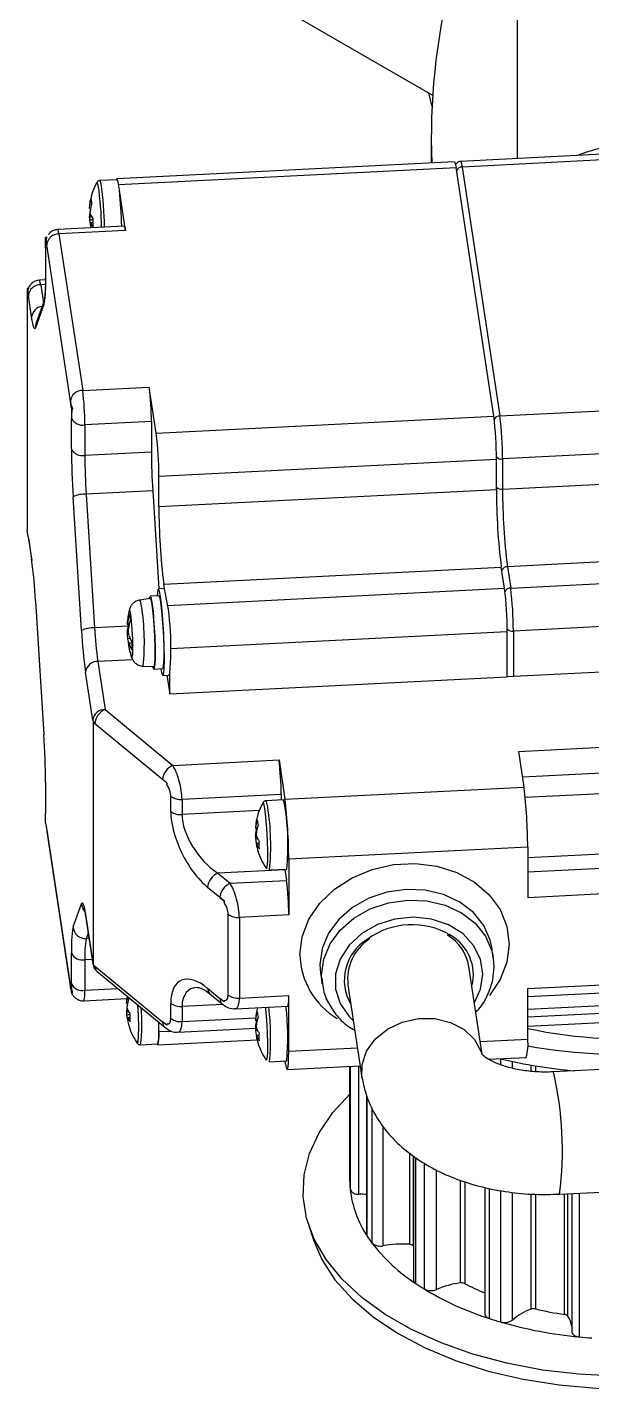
# Model space of a CAD drawing. Header units: millimetres. Extents: x 334 to 3694, y 0 to 2376.
# Drawn here: x 2492.9 to 2520.3, y 1088.5 to 1154.5 of the extents above; entities that cross this region are included whole.
import ezdxf

# ---------------------------------------------------------------- set-up
doc = ezdxf.new("R2010")
doc.units = ezdxf.units.MM
doc.header["$LTSCALE"] = 3
doc.layers.add('1_외형선', color=7, linetype='Continuous', lineweight=25)

msp = doc.modelspace()

# ---------------------------------------------------------------- linework, layer by layer
at = {"layer": '1_외형선'}
for p, q in [((2516.664, 1148.148), (2516.664, 1165.689)), ((2496.822, 1160.297), (2512.528, 1151.231)), ((2512.464, 1149.281), (2512.464, 1147.936)), ((2521.946, 1148.415), (2513.896, 1148.009)), ((2513.598, 1147.994), (2497.22, 1147.166)), ((2497.299, 1146.893), (2513.673, 1147.72)), ((2515.504, 1135.643), (2513.673, 1147.72)), ((2522.021, 1148.142), (2513.972, 1147.735)), ((2513.972, 1147.735), (2515.802, 1135.658)), ((2497.227, 1147.121), (2496.392, 1147.078)), ((2497.636, 1144.65), (2497.339, 1146.607)), ((2493.812, 1144.315), (2493.758, 1144.312)), ((2493.758, 1143.822), (2493.758, 1144.312)), ((2493.81, 1143.967), (2493.758, 1144.312)), ((2497.575, 1144.869), (2494.348, 1144.706)), ((2497.636, 1144.65), (2494.408, 1144.487)), ((2494.408, 1144.487), (2495.559, 1136.896)), ((2493.756, 1143.852), (2493.756, 1142.37)), ((2493.758, 1143.822), (2493.756, 1143.852)), ((2493.758, 1143.822), (2493.758, 1142.339)), ((2494.961, 1136.376), (2493.81, 1143.967)), ((2493.755, 1142.258), (2493.459, 1142.243)), ((2493.756, 1142.37), (2493.758, 1142.339)), ((2492.923, 1141.852), (2492.869, 1141.849)), ((2492.869, 1141.849), (2492.869, 1141.359)), ((2492.869, 1141.849), (2492.921, 1141.504)), ((2493.753, 1142.036), (2493.519, 1142.024)), ((2493.519, 1142.024), (2493.654, 1141.136)), ((2492.867, 1141.39), (2492.867, 1130.611)), ((2492.869, 1141.359), (2492.867, 1141.39)), ((2492.869, 1141.359), (2492.869, 1130.581)), ((2493.08, 1140.46), (2492.921, 1141.504)), ((2493.678, 1141.063), (2493.272, 1139.937)), ((2493.712, 1141.297), (2493.305, 1140.171)), ((2495.559, 1136.896), (2498.786, 1137.059)), ((2499.126, 1134.816), (2498.786, 1137.059)), ((2495.013, 1136.031), (2494.961, 1136.376)), ((2495.067, 1136.034), (2495.013, 1136.031)), ((2495.013, 1136.031), (2495.013, 1135.541)), ((2499.126, 1134.816), (2515.504, 1135.643)), ((2515.802, 1135.658), (2523.852, 1136.065)), ((2495.013, 1134.058), (2495.013, 1135.541)), ((2498.891, 1135.389), (2495.663, 1135.226)), ((2495.663, 1135.226), (2495.663, 1133.743)), ((2498.891, 1135.389), (2498.891, 1133.906)), ((2498.891, 1133.906), (2495.663, 1133.743)), ((2523.982, 1133.978), (2515.933, 1133.571)), ((2499.257, 1132.729), (2515.634, 1133.556)), ((2515.634, 1132.086), (2515.634, 1133.556)), ((2515.933, 1133.571), (2515.933, 1132.101)), ((2499.257, 1131.259), (2499.257, 1132.729)), ((2515.933, 1132.101), (2523.982, 1132.508)), ((2495.499, 1125.241), (2495.093, 1131.731)), ((2498.955, 1132.027), (2495.727, 1131.864)), ((2495.727, 1131.864), (2496.134, 1125.373)), ((2498.955, 1132.027), (2499.253, 1127.264)), ((2499.257, 1131.259), (2515.634, 1132.086)), ((2492.867, 1130.611), (2492.869, 1130.581)), ((2492.869, 1130.581), (2492.869, 1130.091)), ((2492.921, 1129.746), (2492.869, 1130.091)), ((2492.921, 1129.746), (2493.08, 1128.702)), ((2492.921, 1129.746), (2492.926, 1129.686)), ((2492.926, 1129.686), (2493.084, 1128.642)), ((2493.08, 1128.702), (2493.084, 1128.642)), ((2524.218, 1128.75), (2516.168, 1128.344)), ((2499.492, 1127.502), (2515.87, 1128.329)), ((2516.026, 1127.294), (2515.87, 1128.329)), ((2516.168, 1128.344), (2516.325, 1127.309)), ((2516.325, 1127.309), (2524.375, 1127.715)), ((2499.53, 1127.278), (2499.231, 1127.263)), ((2499.526, 1127.278), (2499.492, 1127.502)), ((2499.689, 1126.468), (2516.026, 1127.294)), ((2493.272, 1126.687), (2493.271, 1126.679)), ((2493.271, 1126.679), (2493.677, 1120.189)), ((2493.272, 1126.687), (2493.678, 1120.196)), ((2498.835, 1126.793), (2498.331, 1126.723)), ((2499.248, 1126.934), (2498.829, 1126.912)), ((2497.813, 1126.23), (2497.81, 1126.22)), ((2497.759, 1125.455), (2496.134, 1125.373)), ((2497.824, 1125.547), (2497.715, 1125.546)), ((2497.715, 1125.158), (2497.788, 1125.159)), ((2497.735, 1125.601), (2497.835, 1125.599)), ((2497.766, 1125.48), (2497.8, 1125.473)), ((2499.815, 1124.381), (2516.157, 1125.206)), ((2516.157, 1123.001), (2516.157, 1125.206)), ((2524.505, 1125.628), (2516.456, 1125.221)), ((2516.456, 1125.221), (2516.456, 1123.017)), ((2497.868, 1124.86), (2497.735, 1124.845)), ((2497.776, 1124.571), (2497.789, 1124.573)), ((2497.935, 1124.639), (2497.796, 1124.626)), ((2497.982, 1123.831), (2496.289, 1123.746)), ((2496.289, 1123.746), (2496.643, 1121.414)), ((2496.045, 1120.894), (2495.691, 1123.226)), ((2498.493, 1123.516), (2499.001, 1123.497)), ((2499.008, 1123.377), (2499.426, 1123.398)), ((2499.443, 1123.069), (2499.742, 1123.084)), ((2499.643, 1123.079), (2499.78, 1122.174)), ((2499.742, 1123.084), (2499.78, 1123.171)), ((2499.78, 1122.174), (2499.78, 1123.171)), ((2524.505, 1123.423), (2516.456, 1123.017)), ((2499.78, 1122.174), (2516.157, 1123.001)), ((2516.456, 1123.017), (2516.157, 1123.001)), ((2496.643, 1121.414), (2499.928, 1118.705)), ((2496.045, 1120.894), (2496.059, 1120.801)), ((2496.059, 1120.801), (2496.059, 1109.043)), ((2496.151, 1120.725), (2496.059, 1120.801)), ((2499.437, 1118.016), (2496.151, 1120.725)), ((2493.678, 1120.196), (2493.677, 1120.189)), ((2516.706, 1119.378), (2525.408, 1119.818)), ((2516.706, 1119.378), (2516.968, 1117.653)), ((2499.928, 1118.705), (2505.084, 1118.965)), ((2505.084, 1118.965), (2505.372, 1117.067)), ((2525.253, 1118.554), (2516.895, 1118.132)), ((2493.756, 1117.9), (2493.756, 1116.417)), ((2493.758, 1117.869), (2493.756, 1117.9)), ((2493.758, 1117.869), (2493.758, 1116.387)), ((2499.635, 1117.852), (2499.437, 1118.016)), ((2499.641, 1117.853), (2499.437, 1118.016)), ((2499.641, 1117.853), (2499.635, 1117.787)), ((2499.641, 1117.853), (2499.635, 1117.852)), ((2499.635, 1117.787), (2499.635, 1117.852)), ((2499.834, 1116.464), (2499.834, 1117.199)), ((2505.189, 1117.295), (2500.378, 1117.052)), ((2505.189, 1117.295), (2505.189, 1117.026)), ((2505.372, 1117.067), (2516.968, 1117.653)), ((2517.028, 1117.158), (2525.253, 1117.574)), ((2500.378, 1117.052), (2500.378, 1116.317)), ((2504.126, 1116.507), (2500.378, 1116.317)), ((2505.287, 1117.031), (2504.453, 1116.988)), ((2493.756, 1116.417), (2493.758, 1116.387)), ((2493.758, 1115.897), (2493.758, 1116.387)), ((2493.758, 1115.897), (2493.81, 1115.552)), ((2493.81, 1115.552), (2494.961, 1107.96)), ((2493.81, 1115.552), (2493.815, 1115.492)), ((2493.815, 1115.492), (2494.965, 1107.901)), ((2504.037, 1115.658), (2503.935, 1115.658)), ((2503.935, 1115.295), (2503.996, 1115.295)), ((2503.946, 1115.686), (2504.043, 1115.684)), ((2503.982, 1115.555), (2504.004, 1115.55)), ((2504.055, 1115.146), (2503.946, 1115.133)), ((2517.151, 1114.731), (2505.555, 1114.145)), ((2517.151, 1114.731), (2517.151, 1112.281)), ((2517.151, 1114.233), (2523.335, 1114.545)), ((2505.555, 1114.145), (2505.555, 1111.45)), ((2505.372, 1113.638), (2502.114, 1113.473)), ((2502.114, 1113.473), (2502.71, 1112.982)), ((2504.622, 1113.633), (2505.457, 1113.675)), ((2505.367, 1113.67), (2505.372, 1113.638)), ((2505.372, 1113.638), (2505.45, 1113.12)), ((2517.151, 1113.538), (2522.506, 1113.808)), ((2502.218, 1112.293), (2501.622, 1112.785)), ((2502.71, 1112.982), (2505.45, 1113.12)), ((2522.351, 1112.544), (2517.151, 1112.281)), ((2495.093, 1110.864), (2495.499, 1111.99)), ((2502.417, 1112.13), (2502.218, 1112.293)), ((2502.218, 1112.293), (2502.422, 1112.13)), ((2502.417, 1112.064), (2502.417, 1112.13)), ((2502.422, 1112.13), (2502.417, 1112.064)), ((2502.422, 1112.13), (2502.417, 1112.13)), ((2495.691, 1111.468), (2496.045, 1109.135)), ((2495.691, 1111.468), (2495.696, 1111.408)), ((2495.696, 1111.408), (2496.049, 1109.076)), ((2502.616, 1107.556), (2502.616, 1111.476)), ((2505.555, 1111.45), (2503.16, 1111.329)), ((2503.16, 1111.329), (2503.16, 1107.41)), ((2495.823, 1110.569), (2495.727, 1110.304)), ((2513.253, 1110.554), (2513.268, 1110.459)), ((2495.862, 1110.311), (2495.727, 1110.304)), ((2509.464, 1110.266), (2509.366, 1110.263)), ((2509.455, 1110.327), (2509.464, 1110.266)), ((2513.268, 1110.459), (2513.4, 1110.467)), ((2515.483, 1109.369), (2515.405, 1109.886)), ((2495.013, 1108.105), (2495.013, 1109.588)), ((2496.017, 1109.291), (2495.663, 1109.273)), ((2495.663, 1109.273), (2495.663, 1107.79)), ((2515.457, 1109.517), (2515.515, 1108.951)), ((2496.045, 1109.135), (2496.059, 1109.043)), ((2496.045, 1109.135), (2496.049, 1109.076)), ((2496.151, 1108.967), (2496.059, 1109.043)), ((2496.151, 1108.967), (2499.437, 1106.258)), ((2496.261, 1108.703), (2499.547, 1105.994)), ((2507.068, 1109.046), (2507.099, 1108.628)), ((2507.099, 1108.628), (2507.178, 1108.11)), ((2514.948, 1104.691), (2514.303, 1108.95)), ((2494.961, 1107.96), (2495.013, 1107.615)), ((2494.965, 1107.901), (2494.961, 1107.96)), ((2494.965, 1107.901), (2494.985, 1107.798)), ((2495.013, 1108.105), (2495.013, 1107.615)), ((2501.622, 1107.886), (2502.218, 1107.394)), ((2507.178, 1108.11), (2507.154, 1108.328)), ((2508.43, 1108.06), (2509.11, 1103.567)), ((2517.151, 1107.872), (2522.351, 1108.134)), ((2495.067, 1107.618), (2495.013, 1107.615)), ((2495.619, 1107.282), (2497.697, 1107.387)), ((2495.663, 1107.79), (2497.269, 1107.871)), ((2501.732, 1107.621), (2502.328, 1107.13)), ((2501.732, 1107.621), (2501.739, 1107.616)), ((2502.417, 1107.23), (2502.218, 1107.394)), ((2502.417, 1107.23), (2502.417, 1107.296)), ((2502.417, 1107.296), (2502.422, 1107.231)), ((2502.422, 1107.231), (2502.417, 1107.23)), ((2503.16, 1107.41), (2505.555, 1107.531)), ((2505.555, 1104.836), (2505.555, 1107.531)), ((2517.151, 1105.422), (2517.151, 1107.872)), ((2517.151, 1107.492), (2522.416, 1107.758)), ((2517.151, 1106.876), (2525.253, 1107.285)), ((2499.834, 1106.42), (2499.834, 1107.155)), ((2502.361, 1107.109), (2500.378, 1107.009)), ((2500.378, 1107.009), (2500.378, 1106.274)), ((2502.97, 1106.894), (2505.511, 1107.023)), ((2517.151, 1106.497), (2525.319, 1106.909)), ((2499.257, 1105.931), (2499.253, 1106.236)), ((2499.257, 1105.931), (2499.257, 1106.233)), ((2499.257, 1105.88), (2499.257, 1105.931)), ((2499.635, 1106.094), (2499.437, 1106.258)), ((2499.635, 1106.16), (2499.635, 1106.094)), ((2499.641, 1106.095), (2499.635, 1106.16)), ((2499.641, 1106.095), (2499.635, 1106.094)), ((2500.188, 1105.758), (2503.937, 1105.948)), ((2500.378, 1106.274), (2503.944, 1106.454)), ((2504.037, 1106.349), (2503.935, 1106.349)), ((2503.935, 1105.987), (2503.996, 1105.987)), ((2503.946, 1106.377), (2504.043, 1106.376)), ((2503.982, 1106.247), (2504.004, 1106.242)), ((2517.151, 1106.054), (2523.927, 1106.396)), ((2499.202, 1105.147), (2504.018, 1105.391)), ((2499.257, 1105.783), (2499.257, 1105.88)), ((2499.257, 1105.783), (2499.882, 1105.814)), ((2504.055, 1105.837), (2503.946, 1105.824)), ((2514.855, 1105.306), (2517.151, 1105.422)), ((2498.36, 1105.151), (2499.195, 1105.193)), ((2505.555, 1104.836), (2508.893, 1105.005)), ((2504.622, 1104.324), (2505.457, 1104.366)), ((2505.367, 1104.362), (2505.372, 1104.329)), ((2505.478, 1103.947), (2509.026, 1104.126)), ((2508.517, 1098.493), (2508.517, 1104.1)), ((2508.536, 1104.101), (2508.536, 1098.145)), ((2508.963, 1097.9), (2508.963, 1104.123)), ((2515.27, 1104.441), (2517.074, 1104.533)), ((2515.296, 1104.425), (2515.296, 1104.443)), ((2515.827, 1104.47), (2515.827, 1104.181)), ((2516.408, 1104.009), (2516.408, 1104.34)), ((2517.305, 1104.165), (2517.305, 1103.86)), ((2517.528, 1104.127), (2517.528, 1103.847)), ((2530.352, 1104.433), (2518.397, 1103.83)), ((2518.94, 1103.857), (2518.94, 1103.932)), ((2519.106, 1103.866), (2519.106, 1103.915)), ((2519.287, 1103.896), (2519.287, 1103.875)), ((2509.336, 1102.687), (2509.336, 1095.955)), ((2509.365, 1095.864), (2509.365, 1102.618)), ((2509.589, 1102.083), (2509.589, 1095.541)), ((2510.135, 1095.395), (2510.135, 1101.176)), ((2511.408, 1099.907), (2511.408, 1095.466)), ((2511.594, 1099.755), (2511.594, 1095.393)), ((2511.611, 1099.741), (2511.611, 1093.73)), ((2511.719, 1093.561), (2511.719, 1099.663)), ((2512.121, 1099.419), (2512.121, 1093.302)), ((2508.517, 1098.493), (2508.517, 1098.64)), ((2512.721, 1093.272), (2512.721, 1099.068)), ((2513.875, 1098.576), (2513.875, 1093.59)), ((2514.093, 1098.51), (2514.093, 1093.559)), ((2515.067, 1098.224), (2515.067, 1092.088)), ((2515.296, 1091.862), (2515.296, 1098.18)), ((2515.827, 1098.078), (2515.827, 1091.698)), ((2516.408, 1091.788), (2516.408, 1097.987)), ((2518.697, 1097.897), (2530.651, 1098.501)), ((2517.305, 1097.908), (2517.305, 1092.315)), ((2517.528, 1097.89), (2517.528, 1092.328)), ((2518.94, 1092.061), (2518.94, 1097.91)), ((2519.106, 1091.974), (2519.106, 1097.918)), ((2519.287, 1097.927), (2519.287, 1091.228)), ((2519.663, 1090.971), (2519.663, 1097.946)), ((2506.537, 1096.366), (2506.78, 1095.636))]:
    msp.add_line(p, q, dxfattribs=at)
at = {"layer": '1_외형선', "flags": 128}
for points in [[(2512.344, 1151.337), (2512.49, 1150.718), (2512.498, 1150.697)], [(2513.598, 1147.994), (2513.601, 1147.993), (2513.623, 1147.957), (2513.648, 1147.865), (2513.673, 1147.72)], [(2513.896, 1148.009), (2513.899, 1148.008), (2513.922, 1147.972), (2513.947, 1147.88), (2513.972, 1147.735)], [(2496.316, 1146.845), (2496.268, 1146.993), (2496.247, 1146.985)], [(2496.451, 1146.92), (2496.401, 1147.075), (2496.392, 1147.078)], [(2497.278, 1146.998), (2497.255, 1147.1), (2497.234, 1147.156), (2497.214, 1147.164), (2497.197, 1147.124), (2497.196, 1147.119)], [(2497.278, 1146.998), (2497.255, 1147.081), (2497.234, 1147.118), (2497.227, 1147.121)], [(2494.408, 1144.487), (2494.388, 1144.603), (2494.368, 1144.677), (2494.35, 1144.706), (2494.347, 1144.706)], [(2497.575, 1144.869), (2497.578, 1144.869), (2497.596, 1144.84), (2497.615, 1144.766), (2497.636, 1144.65)], [(2493.519, 1142.024), (2493.499, 1142.14), (2493.479, 1142.214), (2493.461, 1142.243), (2493.458, 1142.243)], [(2493.272, 1139.937), (2493.252, 1139.9), (2493.231, 1139.892), (2493.208, 1139.915), (2493.184, 1139.967), (2493.159, 1140.049), (2493.133, 1140.159), (2493.106, 1140.296), (2493.08, 1140.46)], [(2493.299, 1140.152), (2493.276, 1140.053), (2493.272, 1139.937)], [(2493.305, 1140.171), (2493.303, 1140.166), (2493.299, 1140.152)], [(2499.337, 1126.881), (2499.278, 1127.18), (2499.225, 1127.261), (2499.184, 1127.115), (2499.168, 1126.93)], [(2498.412, 1126.43), (2498.362, 1126.675), (2498.331, 1126.723)], [(2498.789, 1126.786), (2498.815, 1126.898), (2498.862, 1126.864), (2498.916, 1126.609), (2498.97, 1126.166), (2499.018, 1125.592), (2499.053, 1124.96), (2499.071, 1124.352), (2499.07, 1123.846), (2499.048, 1123.507), (2499.011, 1123.378), (2498.961, 1123.476), (2498.955, 1123.499)], [(2498.835, 1126.793), (2498.865, 1126.748), (2498.916, 1126.51), (2498.967, 1126.097), (2499.012, 1125.562), (2499.044, 1124.973), (2499.061, 1124.406), (2499.059, 1123.934), (2499.04, 1123.618), (2499.004, 1123.497), (2499.001, 1123.497)], [(2499.248, 1126.934), (2499.28, 1126.885), (2499.334, 1126.631), (2499.389, 1126.188), (2499.437, 1125.613), (2499.472, 1124.981), (2499.49, 1124.373), (2499.488, 1123.867), (2499.467, 1123.528), (2499.429, 1123.399), (2499.426, 1123.398)], [(2499.346, 1123.394), (2499.367, 1123.276), (2499.424, 1123.083), (2499.472, 1123.116), (2499.505, 1123.371), (2499.52, 1123.821), (2499.515, 1124.416), (2499.49, 1125.093), (2499.45, 1125.777), (2499.397, 1126.396), (2499.337, 1126.881)], [(2497.891, 1126.053), (2497.851, 1126.239), (2497.818, 1126.25), (2497.813, 1126.23)], [(2497.928, 1123.953), (2497.93, 1123.947), (2497.963, 1123.936), (2497.985, 1124.101), (2497.993, 1124.417), (2497.985, 1124.835), (2497.963, 1125.294), (2497.93, 1125.721), (2497.891, 1126.053)], [(2497.735, 1125.601), (2497.732, 1125.605), (2497.729, 1125.606), (2497.726, 1125.603), (2497.723, 1125.598), (2497.721, 1125.59), (2497.719, 1125.578), (2497.717, 1125.564), (2497.715, 1125.546)], [(2497.776, 1124.571), (2497.779, 1124.567), (2497.782, 1124.566), (2497.785, 1124.568), (2497.788, 1124.574), (2497.79, 1124.582), (2497.792, 1124.594), (2497.794, 1124.608), (2497.796, 1124.626)], [(2504.308, 1116.895), (2504.307, 1116.894), (2504.305, 1116.89)], [(2504.401, 1116.614), (2504.35, 1116.859), (2504.308, 1116.895)], [(2504.469, 1113.711), (2504.475, 1113.704), (2504.513, 1113.778), (2504.535, 1114.058), (2504.54, 1114.506), (2504.526, 1115.062), (2504.495, 1115.65), (2504.451, 1116.192), (2504.401, 1116.614)], [(2504.537, 1116.682), (2504.484, 1116.939), (2504.453, 1116.988)], [(2505.372, 1116.725), (2505.319, 1116.981), (2505.287, 1117.031)], [(2503.946, 1115.686), (2503.944, 1115.686), (2503.943, 1115.685), (2503.941, 1115.683), (2503.94, 1115.68), (2503.939, 1115.676), (2503.937, 1115.671), (2503.936, 1115.665), (2503.935, 1115.658)], [(2503.984, 1114.877), (2503.986, 1114.877), (2503.987, 1114.878), (2503.989, 1114.88), (2503.99, 1114.883), (2503.991, 1114.887), (2503.992, 1114.892), (2503.993, 1114.898), (2503.994, 1114.906)], [(2506.093, 1109.518), (2506.204, 1110.389), (2506.532, 1111.234), (2507.063, 1112.015), (2507.774, 1112.698), (2508.633, 1113.253), (2509.604, 1113.656), (2510.643, 1113.889), (2511.705, 1113.943), (2512.744, 1113.814), (2513.714, 1113.509), (2514.573, 1113.041), (2515.284, 1112.43), (2515.815, 1111.703), (2516.143, 1110.891), (2516.254, 1110.031), (2516.143, 1109.16), (2515.815, 1108.315), (2515.291, 1107.543)], [(2515.405, 1109.886), (2515.331, 1110.226), (2515.022, 1110.935), (2514.523, 1111.56), (2513.861, 1112.07), (2513.067, 1112.439), (2512.183, 1112.647), (2511.252, 1112.686), (2510.321, 1112.553), (2509.437, 1112.255), (2508.643, 1111.806), (2507.981, 1111.23), (2507.482, 1110.555), (2507.173, 1109.814), (2507.068, 1109.046)], [(2495.499, 1111.99), (2495.519, 1112.028), (2495.54, 1112.035), (2495.563, 1112.013), (2495.587, 1111.96), (2495.613, 1111.879), (2495.638, 1111.769), (2495.665, 1111.631), (2495.691, 1111.468)], [(2507.154, 1108.328), (2507.146, 1108.528), (2507.251, 1109.296), (2507.561, 1110.037), (2508.059, 1110.712), (2508.722, 1111.289), (2509.515, 1111.738), (2510.399, 1112.036), (2511.33, 1112.169), (2512.262, 1112.13), (2513.146, 1111.921), (2513.939, 1111.552), (2514.602, 1111.043), (2515.1, 1110.418), (2515.41, 1109.709), (2515.457, 1109.517)], [(2514.969, 1108.575), (2514.856, 1109.301), (2514.525, 1109.969), (2513.997, 1110.539), (2513.304, 1110.973), (2512.491, 1111.246), (2511.608, 1111.339), (2510.711, 1111.248), (2509.856, 1110.977), (2509.097, 1110.544), (2508.481, 1109.976), (2508.048, 1109.308), (2507.825, 1108.583), (2507.825, 1107.846), (2508.048, 1107.144), (2508.481, 1106.52), (2508.694, 1106.313)], [(2514.567, 1107.203), (2514.856, 1107.839), (2514.969, 1108.575)], [(2498.207, 1105.229), (2498.212, 1105.223), (2498.25, 1105.291), (2498.274, 1105.566), (2498.279, 1106.011), (2498.265, 1106.565), (2498.24, 1107.071)], [(2504.469, 1104.402), (2504.475, 1104.395), (2504.513, 1104.469), (2504.535, 1104.749), (2504.54, 1105.197), (2504.526, 1105.753), (2504.495, 1106.342), (2504.451, 1106.884), (2504.443, 1106.969)], [(2503.946, 1106.377), (2503.944, 1106.378), (2503.943, 1106.377), (2503.941, 1106.375), (2503.94, 1106.372), (2503.939, 1106.368), (2503.937, 1106.363), (2503.936, 1106.356), (2503.935, 1106.349)], [(2509.111, 1103.566), (2509.116, 1104.194), (2509.333, 1104.841), (2509.752, 1105.427), (2510.341, 1105.907), (2511.056, 1106.247), (2511.845, 1106.421), (2512.649, 1106.417), (2513.408, 1106.234), (2514.066, 1105.887), (2514.575, 1105.4), (2514.896, 1104.81), (2514.931, 1104.7)], [(2499.173, 1105.192), (2499.188, 1105.158), (2499.208, 1105.15), (2499.225, 1105.19), (2499.238, 1105.277), (2499.248, 1105.408), (2499.255, 1105.578), (2499.257, 1105.783)], [(2503.984, 1105.569), (2503.986, 1105.569), (2503.987, 1105.569), (2503.989, 1105.571), (2503.99, 1105.574), (2503.991, 1105.579), (2503.992, 1105.584), (2503.993, 1105.59), (2503.994, 1105.597)], [(2505.372, 1104.329), (2505.408, 1104.127), (2505.442, 1103.998), (2505.474, 1103.947), (2505.501, 1103.978), (2505.524, 1104.087), (2505.541, 1104.272), (2505.552, 1104.525), (2505.555, 1104.836)], [(2524.464, 1089.193), (2523.261, 1089.103), (2521.448, 1089.069), (2519.64, 1089.157), (2517.863, 1089.366), (2516.139, 1089.692), (2514.492, 1090.132), (2512.945, 1090.679), (2511.519, 1091.326), (2510.232, 1092.064), (2509.103, 1092.884), (2508.146, 1093.773), (2507.374, 1094.721), (2506.798, 1095.714), (2506.426, 1096.739), (2506.262, 1097.782), (2506.309, 1098.829), (2506.567, 1099.866), (2507.031, 1100.878), (2507.696, 1101.853), (2508.517, 1102.743)], [(2506.78, 1095.636), (2507.168, 1094.733), (2507.8, 1093.748), (2508.63, 1092.814), (2509.645, 1091.942), (2510.831, 1091.146), (2512.172, 1090.437), (2513.649, 1089.824), (2515.241, 1089.317), (2516.926, 1088.921), (2518.68, 1088.644), (2520.479, 1088.488), (2522.297, 1088.456), (2524.109, 1088.548), (2524.464, 1088.581)], [(2509.336, 1095.955), (2509.343, 1095.91), (2509.365, 1095.864)], [(2519.287, 1091.228), (2519.291, 1091.196), (2519.308, 1091.149), (2519.34, 1091.105), (2519.386, 1091.066), (2519.443, 1091.031), (2519.509, 1091.004), (2519.584, 1090.983), (2519.663, 1090.971)]]:
    msp.add_lwpolyline(points, dxfattribs=at)
at = {"layer": '1_외형선'}
for centre, radius, start, end in [((2544.545, 1149.114), 32.072, 150.48142, 182.10153), ((2521.622, 1143.48), 5.236, 72.66389, 113.11877), ((2513.973, 1147.421), 0.315, 90.13199, 151.64448), ((2498.866, 1145.521), 3, 150.78611, 176.26982), ((2480.774, 1144.616), 15.846, 0.73844, 8.35882), ((2493.223, 1146.166), 4.14, 6.11796, 11.6044), ((2481.301, 1144.639), 15.176, 0.65751, 8.35672), ((2477.201, 1144.418), 20.257, 1.25924, 6.20468), ((2496.086, 1145.713), 0.214, 164.03065, 179.24485), ((2498.4, 1145.499), 2.535, 164.43532, 173.80612), ((2498.537, 1145.754), 2.623, 180.77822, 183.5721), ((2498.438, 1145.311), 2.535, 164.43532, 173.80612), ((2491.245, 1145.151), 4.693, 3.39922, 5.29955), ((2496.639, 1146.219), 0.682, 183.34742, 199.54362), ((2496.471, 1145.273), 0.593, 156.75395, 176.00696), ((2500.564, 1145.593), 4.693, 183.39922, 185.29955), ((2498.298, 1145.504), 2.433, 188.15417, 192.45557), ((2495.722, 1145.03), 0.214, 344.03065, 359.24485), ((2498.337, 1145.316), 2.433, 188.15417, 192.55452), ((2496.67, 1145.79), 0.824, 206.00575, 221.47295), ((2496.677, 1145.388), 0.824, 206.00575, 221.47295), ((2498.856, 1145.091), 2.807, 176.86155, 185.06423), ((2494.392, 1143.902), 0.586, 88.4734, 173.58396), ((2487.836, 1142.069), 5.928, 350.23825, 2.61788), ((2493.503, 1141.439), 0.586, 88.4734, 173.58396), ((2493.651, 1140.4), 0.574, 95.65992, 173.97982), ((2494.259, 1141.1), 0.581, 160.18363, 183.60835), ((2485.546, 1135.392), 13.345, 359.98928, 7.17805), ((2495.543, 1136.31), 0.586, 88.4734, 173.58396), ((2482.318, 1135.229), 13.345, 359.98928, 7.17805), ((2498.953, 1133.559), 16.681, 359.98928, 7.17805), ((2515.803, 1135.345), 0.314, 90.06863, 152.52111), ((2499.252, 1133.574), 16.681, 359.98928, 7.17805), ((2495.541, 1135.803), 0.589, 206.35841, 281.95032), ((2482.576, 1132.732), 16.681, 359.98928, 7.17805), ((2533.788, 1134.22), 38.776, 180.23985, 183.68076), ((2495.541, 1134.32), 0.589, 206.35841, 281.95032), ((2526.982, 1133.874), 31.319, 180.23985, 183.68076), ((2530.209, 1134.037), 31.319, 180.23985, 183.68076), ((2515.882, 1133.913), 0.346, 224.19422, 278.50412), ((2495.651, 1130.642), 1.224, 86.44317, 117.16243), ((2515.882, 1132.444), 0.347, 224.40975, 278.46547), ((2545.66, 1132.081), 30.026, 179.98928, 187.17805), ((2545.959, 1132.096), 30.026, 179.98928, 187.17805), ((2529.282, 1131.253), 30.026, 179.98928, 187.17805), ((2468.115, 1125.303), 25.195, 3.14901, 7.75323), ((2516.169, 1128.029), 0.315, 90.13199, 151.64448), ((2486.799, 1124.443), 13.043, 354.4038, 12.5546), ((2499.476, 1125.209), 16.681, 359.98928, 7.17805), ((2516.326, 1126.995), 0.314, 90.06863, 152.52111), ((2499.775, 1125.224), 16.681, 359.98928, 7.17805), ((2487.329, 1124.667), 11.222, 354.11386, 9.04148), ((2501.907, 1125.296), 4.2, 167.14146, 176.02726), ((2500.672, 1125.203), 2.964, 163.27844, 172.29204), ((2500.714, 1124.93), 2.964, 163.27844, 172.29204), ((2499.495, 1126.168), 1.665, 183.85737, 193.37796), ((2496.058, 1124.152), 1.224, 86.44317, 117.16243), ((2520.656, 1126.625), 25.195, 183.14901, 187.75323), ((2516.453, 1126.491), 20.35, 183.14901, 187.75323), ((2499.149, 1125.099), 1.435, 164.56864, 177.61404), ((2504.52, 1125.427), 6.81, 182.26106, 184.90627), ((2500.789, 1125.678), 3.03, 181.44241, 183.73431), ((2490.991, 1124.745), 6.81, 2.26106, 4.90627), ((2516.405, 1125.564), 0.346, 224.19422, 278.50412), ((2500.487, 1125.22), 2.777, 187.7736, 193.5238), ((2500.529, 1124.947), 2.778, 187.77439, 194.20183), ((2499.397, 1125.575), 1.697, 199.32604, 210.99147), ((2499.397, 1125.187), 1.697, 199.32604, 210.99147), ((2501.143, 1124.508), 3.207, 176.53137, 183.46863), ((2496.274, 1123.16), 0.586, 88.4734, 173.58396), ((2501.907, 1125.296), 4.2, 194.19902, 198.6412), ((2496.627, 1120.828), 0.586, 88.4734, 173.58396), ((2496.956, 1120.67), 0.807, 112.86866, 176.09597), ((2496.318, 1120.948), 0.278, 191.26821, 233.19328), ((2454.983, 1117.707), 38.776, 0.23985, 3.68076), ((2500.242, 1117.961), 0.807, 112.86866, 176.09597), ((2491.844, 1117.298), 13.345, 359.98928, 7.17805), ((2500.306, 1117.867), 0.817, 234.78604, 275.08094), ((2493.798, 1114.735), 23.353, 359.98928, 7.17805), ((2506.926, 1115.431), 3, 150.78611, 174.80037), ((2492.861, 1114.831), 11.822, 354.18319, 9.01056), ((2482.202, 1114.149), 23.353, 359.98928, 7.17805), ((2493.717, 1114.875), 11.801, 354.16454, 9.01886), ((2500.306, 1117.132), 0.817, 234.78604, 275.08094), ((2506.051, 1115.393), 2.126, 161.90064, 172.08382), ((2505.225, 1116.104), 1.195, 182.41583, 194.81951), ((2504.966, 1115.247), 1.031, 162.58398, 177.30251), ((2509.317, 1115.551), 5.388, 182.71729, 184.45005), ((2506.171, 1115.741), 2.197, 182.13069, 184.84427), ((2506.09, 1115.138), 2.126, 161.90064, 172.08382), ((2498.612, 1115.013), 5.388, 2.71729, 4.45005), ((2505.153, 1115.682), 1.231, 199.6406, 212.72284), ((2505.91, 1115.408), 1.983, 187.97646, 194.91928), ((2505.953, 1115.153), 1.988, 187.98349, 198.63177), ((2505.153, 1115.319), 1.231, 199.6406, 212.72284), ((2506.926, 1115.431), 3, 195.92679, 214.99656), ((2506.412, 1114.835), 2.301, 175.48071, 184.51929), ((2502.427, 1112.73), 0.807, 112.86866, 176.09597), ((2503.024, 1112.238), 0.807, 112.86866, 176.09597), ((2492.21, 1111.453), 13.345, 359.98928, 7.17805), ((2496.092, 1112.028), 0.594, 183.70161, 221.2337), ((2503.087, 1112.144), 0.817, 234.78604, 275.08094), ((2500.935, 1109.859), 5.928, 170.23825, 182.61788), ((2495.695, 1110.906), 0.604, 184.03077, 273.10089), ((2511.537, 1107.302), 3.672, 59.52426, 126.25841), ((2500.446, 1109.492), 4.788, 170.23825, 182.61788), ((2510.568, 1108.283), 2.316, 121.27892, 210.57816), ((2510.737, 1108.324), 2.323, 123.23271, 186.52691), ((2512.153, 1108.585), 2.18, 9.63216, 59.24898), ((2512.286, 1108.537), 2.228, 345.93003, 60.00357), ((2495.541, 1109.85), 0.589, 206.35841, 281.95032), ((2509.821, 1109.621), 3.729, 181.57747, 239.17696), ((2496.643, 1109.166), 0.6, 188.61767, 230.49605), ((2496.479, 1108.948), 0.328, 176.72317, 228.40451), ((2495.541, 1108.367), 0.589, 206.3584, 281.95026), ((2501.95, 1107.867), 0.328, 176.72317, 228.40451), ((2494.278, 1107.654), 1.392, 344.49033, 5.61362), ((2500.664, 1106.95), 3, 169.3696, 176.26982), ((2500.188, 1106.929), 2.523, 167.08343, 173.81811), ((2500.237, 1106.739), 2.535, 164.43532, 173.80612), ((2502.546, 1107.375), 0.328, 176.71929, 228.48427), ((2503.087, 1108.224), 0.817, 234.78604, 275.08094), ((2504.376, 1107.377), 1.189, 342.65655, 7.43726), ((2497.885, 1107.142), 0.214, 164.03065, 179.24485), ((2498.27, 1106.702), 0.593, 156.75395, 176.00696), ((2502.363, 1107.021), 4.693, 183.39922, 185.29955), ((2500.097, 1106.933), 2.433, 188.15417, 192.45557), ((2500.336, 1107.182), 2.623, 180.77822, 183.5721), ((2493.044, 1106.579), 4.693, 3.39922, 5.29955), ((2498.469, 1107.218), 0.824, 206.00575, 221.47295), ((2500.655, 1106.519), 2.807, 176.86155, 185.06423), ((2491.159, 1106.165), 7.273, 351.98609, 6.18059), ((2500.306, 1107.823), 0.817, 234.78604, 275.08094), ((2506.926, 1106.123), 3, 164.02115, 174.80037), ((2506.051, 1106.085), 2.126, 161.90064, 172.08382), ((2505.225, 1106.795), 1.195, 182.41583, 194.81951), ((2492.784, 1105.487), 11.895, 354.38785, 7.18848), ((2493.642, 1105.531), 11.872, 354.36914, 7.1953), ((2497.521, 1106.458), 0.214, 344.03065, 359.24485), ((2500.136, 1106.745), 2.434, 188.15531, 197.78424), ((2498.476, 1106.817), 0.824, 206.00575, 221.47295), ((2498.323, 1106.198), 0.54, 192.22835, 201.32061), ((2500.664, 1106.95), 3, 197.80117, 214.99656), ((2499.764, 1106.239), 0.328, 176.71929, 228.48427), ((2500.306, 1107.088), 0.817, 234.78604, 275.08094), ((2504.966, 1105.938), 1.031, 162.58398, 177.30251), ((2509.317, 1106.242), 5.388, 182.71729, 184.45005), ((2506.171, 1106.432), 2.197, 182.13069, 184.84427), ((2506.09, 1105.829), 2.126, 161.90064, 172.08382), ((2498.612, 1105.704), 5.388, 2.71729, 4.45005), ((2505.153, 1106.373), 1.231, 199.6406, 212.72284), ((2521.859, 1127.79), 22.351, 257.83826, 276.69243), ((2497.589, 1105.684), 1.68, 343.02903, 6.70514), ((2505.91, 1106.099), 1.983, 187.97646, 194.91928), ((2505.953, 1105.845), 1.988, 187.98349, 198.63177), ((2505.153, 1106.011), 1.231, 199.6406, 212.72284), ((2506.926, 1106.123), 3, 195.92679, 214.99656), ((2506.412, 1105.527), 2.301, 175.48071, 184.51929), ((2515.087, 1105.153), 2.081, 342.65655, 7.43726), ((2521.858, 1130.807), 26.134, 259.61488, 275.72353), ((2521.621, 1128.564), 24.778, 256.50478, 264.94725), ((2502.239, 1100.04), 16.597, 352.58258, 13.19999), ((2512.976, 1098.567), 4.46, 180.95054, 185.42795), ((2513.575, 1098.684), 5.067, 186.10768, 213.81648), ((2508.907, 1098.297), 0.401, 202.25332, 277.95834), ((2508.805, 1092.47), 5.432, 84.38892, 88.33549), ((2514.743, 1099.359), 6.415, 213.01652, 216.5305), ((2516.449, 1100.785), 8.635, 217.3975, 236.7855), ((2509.995, 1095.964), 0.586, 226.17619, 283.84697), ((2511.07, 1090.061), 5.415, 86.42383, 99.94313), ((2511.405, 1095.184), 0.282, 48.00945, 89.50294), ((2511.822, 1093.746), 0.212, 184.35734, 240.87031), ((2518.178, 1103.138), 11.552, 236.00313, 238.37706), ((2514.478, 1089.145), 4.486, 97.7298, 113.06448), ((2513.933, 1093.22), 0.374, 64.75673, 98.91391), ((2519.941, 1104.908), 12.767, 242.73566, 247.55554), ((2512.452, 1093.916), 0.697, 241.67749, 292.67819), ((2519.787, 1105.983), 14.819, 238.84687, 252.35603), ((2515.342, 1092.137), 0.279, 190.16116, 260.47513), ((2518.325, 1089.553), 2.944, 110.26853, 130.60154), ((2517.439, 1091.946), 0.393, 76.96495, 110.02953), ((2521.621, 1110.085), 18.223, 257.01803, 261.54021), ((2518.923, 1091.827), 0.235, 38.70383, 85.77454), ((2520.92, 1109.122), 18.153, 251.95128, 253.70753), ((2516.027, 1092.323), 0.657, 252.2563, 305.47393), ((2521.599, 1111.687), 20.806, 253.89528, 264.66296), ((2518.095, 1091.326), 1.201, 6.86271, 32.65254), ((2521.829, 1113.506), 22.639, 264.51149, 266.02732)]:
    msp.add_arc(centre, radius, start, end, dxfattribs=at)
for centre, major_axis, ratio, start_param, end_param in [((2499.928, 1117.725), (-0.28, 1.186), 0.296914, 4.040816, 5.611613), ((2499.437, 1117.526), (-0.292, 0.573), 0.470665, 3.887779, 4.934977), ((2501.622, 1114.99), (-1.313, 2.579), 0.470665, 0.746186, 2.316983), ((2502.114, 1115.188), (-1.415, 1.914), 0.525459, 0.617874, 2.18867), ((2502.71, 1112.002), (-0.28, 1.186), 0.296914, 4.040816, 5.611613), ((2502.218, 1111.804), (-0.292, 0.573), 0.470665, 3.887779, 4.934977), ((2501.622, 1105.681), (-1.313, 2.579), 0.470665, 5.458575, 7.029372), ((2502.114, 1105.88), (-1.415, 1.914), 0.525459, 5.93444, 6.901059), ((2502.218, 1107.884), (-0.292, 0.573), 0.470665, 2.840582, 3.887779), ((2502.71, 1108.083), (-0.28, 1.186), 0.296914, 3.084524, 4.040816), ((2499.437, 1106.748), (-0.292, 0.573), 0.470665, 2.840582, 3.887779), ((2499.928, 1106.947), (-0.28, 1.186), 0.296914, 3.084524, 4.040816)]:
    msp.add_ellipse(centre, major_axis=major_axis, ratio=ratio, start_param=start_param, end_param=end_param, dxfattribs=at)
for points, knots in [([(2513.891, 1148.006), (2513.855, 1148.001), (2513.786, 1147.991), (2513.708, 1147.936), (2513.662, 1147.886), (2513.649, 1147.86), (2513.646, 1147.854)], [0, 0, 0, 0, 0.340738, 0.643534, 0.910963, 1, 1, 1, 1]), ([(2496.393, 1147.075), (2496.382, 1147.075), (2496.346, 1147.076), (2496.297, 1147.047), (2496.258, 1147.007), (2496.238, 1146.971), (2496.232, 1146.951), (2496.229, 1146.942)], [0, 0, 0, 0, 0.114533, 0.338776, 0.54313, 0.776113, 1, 1, 1, 1]), ([(2495.879, 1145.315), (2495.919, 1145.315), (2495.961, 1145.316), (2496.003, 1145.316), (2496.005, 1145.316)], [0, 0, 0, 0, 0.947277, 1, 1, 1, 1]), ([(2496.054, 1145.18), (2496.039, 1145.178), (2495.985, 1145.171), (2495.93, 1145.164), (2495.89, 1145.159)], [0, 0, 0, 0, 0.274731, 1, 1, 1, 1]), ([(2496.057, 1145.038), (2496.056, 1145.038), (2496.016, 1145.034), (2495.976, 1145.031), (2495.937, 1145.027)], [0, 0, 0, 0, 0.014491, 1, 1, 1, 1]), ([(2493.812, 1144.315), (2493.804, 1144.29), (2493.77, 1144.175), (2493.792, 1144.058), (2493.81, 1143.967)], [0, 0, 0, 0, 0.219816, 1, 1, 1, 1]), ([(2494.344, 1144.702), (2494.275, 1144.692), (2494.145, 1144.675), (2493.989, 1144.576), (2493.92, 1144.494), (2493.89, 1144.457)], [0, 0, 0, 0, 0.391151, 0.728984, 1, 1, 1, 1]), ([(2493.455, 1142.239), (2493.385, 1142.23), (2493.255, 1142.212), (2493.1, 1142.111), (2492.997, 1141.998), (2492.942, 1141.906), (2492.926, 1141.858), (2492.923, 1141.849)], [0, 0, 0, 0, 0.296113, 0.551864, 0.766459, 0.951975, 1, 1, 1, 1]), ([(2493.756, 1142.37), (2493.755, 1142.266), (2493.754, 1141.969), (2493.74, 1141.596), (2493.722, 1141.358), (2493.702, 1141.265), (2493.706, 1141.28), (2493.706, 1141.28)], [0, 0, 0, 0, 0.1796111, 0.5176957, 0.7963339, 0.9872366, 1, 1, 1, 1]), ([(2492.923, 1141.852), (2492.919, 1141.841), (2492.901, 1141.79), (2492.894, 1141.672), (2492.911, 1141.568), (2492.921, 1141.504)], [0, 0, 0, 0, 0.098664, 0.449777, 1, 1, 1, 1]), ([(2494.961, 1136.376), (2494.966, 1136.338), (2494.983, 1136.226), (2495.013, 1136.109), (2495.065, 1136.036), (2495.067, 1136.034)], [0, 0, 0, 0, 0.326582, 0.974144, 1, 1, 1, 1]), ([(2495.067, 1136.034), (2495.061, 1136.018), (2495.035, 1135.945), (2495.011, 1135.78), (2495.012, 1135.631), (2495.013, 1135.541)], [0, 0, 0, 0, 0.098664, 0.449777, 1, 1, 1, 1]), ([(2498.332, 1126.717), (2498.32, 1126.718), (2498.239, 1126.719), (2498.11, 1126.654), (2497.973, 1126.548), (2497.886, 1126.43), (2497.837, 1126.321), (2497.815, 1126.247), (2497.81, 1126.213), (2497.808, 1126.204)], [0, 0, 0, 0, 0.040374, 0.285323, 0.484305, 0.656533, 0.808404, 0.947439, 1, 1, 1, 1]), ([(2497.778, 1125.6), (2497.778, 1125.591), (2497.777, 1125.551), (2497.779, 1125.498), (2497.781, 1125.456)], [0, 0, 0, 0, 0.218456, 1, 1, 1, 1]), ([(2497.876, 1124.193), (2497.88, 1124.163), (2497.893, 1124.067), (2497.916, 1123.975), (2497.98, 1123.822), (2498.077, 1123.69), (2498.227, 1123.578), (2498.378, 1123.515), (2498.471, 1123.522), (2498.492, 1123.524)], [0, 0, 0, 0, 0.106107, 0.342964, 0.471375, 0.606388, 0.766854, 0.946808, 1, 1, 1, 1]), ([(2504.453, 1116.984), (2504.441, 1116.985), (2504.406, 1116.986), (2504.357, 1116.956), (2504.319, 1116.917), (2504.304, 1116.891), (2504.3, 1116.879), (2504.299, 1116.878)], [0, 0, 0, 0, 0.1406778, 0.4218325, 0.6783124, 0.9710699, 1, 1, 1, 1]), ([(2504.118, 1114.918), (2504.116, 1114.918), (2504.075, 1114.913), (2504.034, 1114.909), (2503.994, 1114.906)], [0, 0, 0, 0, 0.045425, 1, 1, 1, 1]), ([(2495.623, 1111.78), (2495.623, 1111.781), (2495.619, 1111.79), (2495.641, 1111.723), (2495.667, 1111.593), (2495.689, 1111.455), (2495.696, 1111.408)], [0, 0, 0, 0, 0.0394204, 0.3254197, 0.7709548, 1, 1, 1, 1]), ([(2514.638, 1106.735), (2514.684, 1106.78), (2514.932, 1107.023), (2515.226, 1107.56), (2515.479, 1108.256), (2515.505, 1108.718), (2515.517, 1108.921)], [0, 0, 0, 0, 0.076383, 0.410397, 0.741584, 1, 1, 1, 1]), ([(2495.013, 1108.105), (2495.01, 1108.014), (2495.005, 1107.849), (2495.048, 1107.69), (2495.067, 1107.618)], [0, 0, 0, 0, 0.550576, 1, 1, 1, 1]), ([(2501.131, 1107.926), (2501.146, 1107.928), (2501.189, 1107.931), (2501.413, 1107.859), (2501.626, 1107.701), (2501.732, 1107.621)], [0, 0, 0, 0, 0.222358, 0.6119759, 1, 1, 1, 1]), ([(2507.175, 1108.346), (2507.184, 1108.192), (2507.207, 1107.787), (2507.456, 1107.165), (2507.889, 1106.532), (2508.339, 1106.085), (2508.671, 1105.902), (2508.764, 1105.851)], [0, 0, 0, 0, 0.15351, 0.402735, 0.651542, 0.901831, 1, 1, 1, 1]), ([(2495.05, 1107.617), (2495.064, 1107.59), (2495.102, 1107.514), (2495.215, 1107.399), (2495.387, 1107.308), (2495.537, 1107.266), (2495.615, 1107.284), (2495.622, 1107.286)], [0, 0, 0, 0, 0.137397, 0.380933, 0.662622, 0.968757, 1, 1, 1, 1]), ([(2497.678, 1106.743), (2497.718, 1106.744), (2497.76, 1106.744), (2497.802, 1106.745), (2497.804, 1106.745)], [0, 0, 0, 0, 0.947277, 1, 1, 1, 1]), ([(2497.853, 1106.609), (2497.838, 1106.607), (2497.784, 1106.6), (2497.729, 1106.593), (2497.689, 1106.588)], [0, 0, 0, 0, 0.274731, 1, 1, 1, 1]), ([(2502.328, 1107.13), (2502.406, 1107.075), (2502.565, 1106.963), (2502.794, 1106.882), (2502.931, 1106.902), (2502.964, 1106.907)], [0, 0, 0, 0, 0.419525, 0.860201, 1, 1, 1, 1]), ([(2497.856, 1106.466), (2497.855, 1106.466), (2497.815, 1106.462), (2497.775, 1106.459), (2497.736, 1106.456)], [0, 0, 0, 0, 0.014491, 1, 1, 1, 1]), ([(2499.547, 1105.994), (2499.624, 1105.939), (2499.784, 1105.827), (2500.012, 1105.746), (2500.15, 1105.766), (2500.183, 1105.77)], [0, 0, 0, 0, 0.419525, 0.860201, 1, 1, 1, 1]), ([(2498.161, 1105.34), (2498.163, 1105.331), (2498.173, 1105.291), (2498.187, 1105.252), (2498.242, 1105.184), (2498.308, 1105.15), (2498.346, 1105.154), (2498.359, 1105.155)], [0, 0, 0, 0, 0.127627, 0.534619, 0.755663, 0.917455, 1, 1, 1, 1]), ([(2504.118, 1105.609), (2504.116, 1105.609), (2504.075, 1105.605), (2504.034, 1105.601), (2503.994, 1105.597)], [0, 0, 0, 0, 0.045425, 1, 1, 1, 1]), ([(2518.397, 1103.83), (2518.265, 1103.825), (2517.868, 1103.812), (2517.205, 1103.852), (2516.465, 1103.977), (2515.827, 1104.165), (2515.335, 1104.386), (2515.023, 1104.586), (2514.897, 1104.716), (2514.904, 1104.705), (2514.907, 1104.702)], [0, 0, 0, 0, 0.074596, 0.223063, 0.370656, 0.515303, 0.655879, 0.792691, 0.928736, 1, 1, 1, 1]), ([(2509.11, 1103.567), (2509.162, 1103.308), (2509.276, 1102.737), (2509.637, 1101.902), (2510.164, 1101.082), (2510.843, 1100.334), (2511.669, 1099.662), (2512.64, 1099.076), (2513.739, 1098.593), (2514.939, 1098.225), (2516.204, 1097.985), (2517.467, 1097.867), (2518.3, 1097.888), (2518.697, 1097.897)], [0, 0, 0, 0, 0.069212, 0.152924, 0.237545, 0.324955, 0.416334, 0.511903, 0.610583, 0.710482, 0.810184, 0.909502, 1, 1, 1, 1])]:
    msp.add_open_spline(points, degree=3, knots=knots, dxfattribs=at)

doc.saveas('drawing.dxf')
